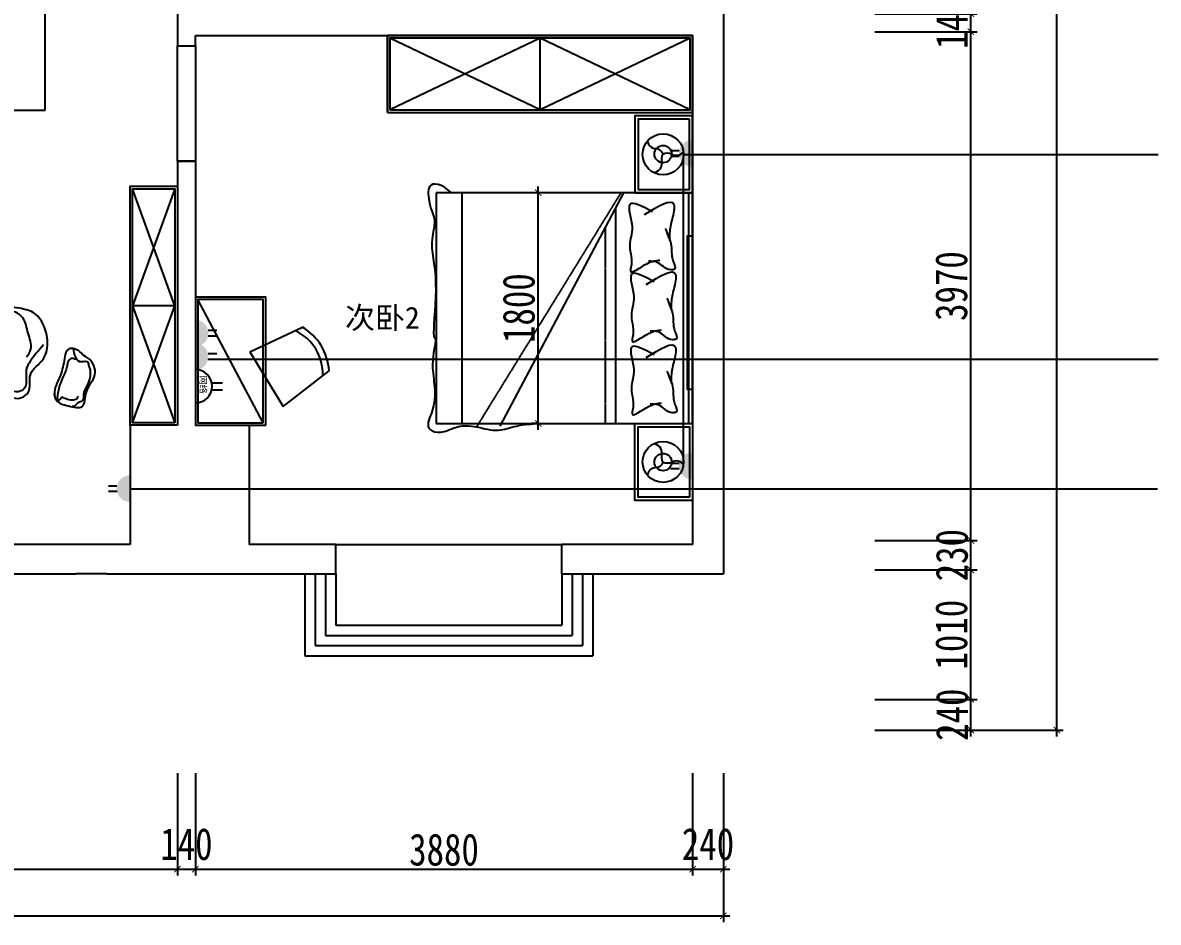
# Model space of a CAD drawing. Header units: millimetres. Extents: x 195858 to 476087, y -765534 to -702383.
# Drawn here: x 428716 to 437578, y -719472 to -712452 of the extents above; entities that cross this region are included whole.
import ezdxf

# ---------------------------------------------------------------- set-up
doc = ezdxf.new("R2010")
doc.units = ezdxf.units.MM
doc.header["$PDMODE"] = 3
doc.linetypes.add('DASHED2', pattern=[0.375, 0.25, -0.125])
for name, color, linetype in [('0-170活动家具', 8, 'Continuous'), ('250', 250, 'Continuous'), ('P-活动家具', 146, 'Continuous'), ('家具1', 2, 'Continuous'), ('家具2', 1, 'Continuous')]:
    doc.layers.add(name, color=color, linetype=linetype)
doc.styles.add('DIM', font='simhei.ttf', dxfattribs={"width": 0.8})
doc.styles.add('HT', font='simhei.ttf')
doc.styles.get("Standard").update_dxf_attribs({"font": 'simhei.ttf'})
doc.styles.add('宋', font='')
doc.styles.get('宋').set_extended_font_data('NSimSun')
doc.dimstyles.new('1-10', dxfattribs={"dimscale": 10, "dimtxt": 10, "dimasz": 1, "dimexe": 1, "dimexo": 3, "dimgap": 0.5, "dimtad": 1, "dimtoh": 1, "dimdec": 0, "dimzin": 0, "dimdsep": 46, "dimtxsty": 'Standard', "dimblk": 'ARCHTICK', "dimcen": 0.09, "dimdle": 1, "dimclrd": 3, "dimclre": 3, "dimclrt": 1, "dimadec": 0, "dimazin": 0, "dimtfac": 1, "dimtdec": 0, "dimtix": 1, "dimtmove": 2, "dimatfit": 0, "dimldrblk": 'ARCHTICK', "dimfxl": 5, "dimfxlon": 1, "dimtolj": 1, "dimtzin": 0, "dimarcsym": 1})
doc.dimstyles.new('1-50', dxfattribs={"dimscale": 50, "dimtxt": 5, "dimasz": 1, "dimexe": 1, "dimexo": 0.1, "dimgap": 0.5, "dimtad": 1, "dimdec": 0, "dimdsep": 46, "dimtxsty": 'DIM', "dimblk": 'ARCHTICK', "dimcen": 4, "dimdle": 1, "dimclrd": 3, "dimclre": 3, "dimclrt": 7, "dimadec": 0, "dimazin": 0, "dimtfac": 1, "dimtdec": 0, "dimtmove": 2, "dimatfit": 3, "dimldrblk": 'DOT', "dimfxl": 15, "dimfxlon": 1, "dimarcsym": 0})

# ---------------------------------------------------------------- blocks, each defined once
blk = doc.blocks.new('_ArchTick')
at = {"color": 0, "linetype": 'ByBlock', "const_width": 0.15}
blk.add_lwpolyline([(-0.5, -0.5), (0.5, 0.5)], dxfattribs=at)
blk = doc.blocks.new('*D432')
at = {"layer": '250', "color": 3, "lineweight": -2}
for p, q in [((435364.8, -717732.1), (436164.8, -717732.1)), ((436114.8, -718022.1), (436114.8, -717682.1)), ((435364.8, -717972.1), (436164.8, -717972.1))]:
    blk.add_line(p, q, dxfattribs=at)
at = {"layer": 'Defpoints', "color": 0}
for p in [(428866, -717732.1), (436114.8, -717732.1), (429106, -717972.1)]:
    blk.add_point(p, dxfattribs=at)
at = {"layer": '250', "color": 3, "lineweight": -2, "xscale": 50, "yscale": 50, "zscale": 50}
for p, rotation in [((436114.8, -717732.1), 90), ((436114.8, -717972.1), 270)]:
    blk.add_blockref('_ArchTick', p, dxfattribs=dict(at, rotation=rotation))
at = {"layer": '250', "color": 7, "insert": (435969.2, -717852.1), "char_height": 250, "attachment_point": 5, "rotation": 90, "style": 'DIM'}
blk.add_mtext('240', dxfattribs=at)
blk = doc.blocks.new('_Dot')
at = {"color": 0, "linetype": 'ByBlock', "lineweight": -2}
blk.add_line((-0.5, 0), (-1, 0), dxfattribs=at)
at = {"color": 0, "linetype": 'ByBlock', "const_width": 0.5}
blk.add_lwpolyline([(-0.25, 0, 1), (0.25, 0, 1)], format="xyb", close=True, dxfattribs=at)
blk = doc.blocks.new('*D433')
at = {"layer": '250', "color": 3, "lineweight": -2}
for p, q in [((436114.8, -717782.1), (436114.8, -716672.1)), ((435364.8, -716722.1), (436164.8, -716722.1)), ((435364.8, -717732.1), (436164.8, -717732.1))]:
    blk.add_line(p, q, dxfattribs=at)
at = {"layer": 'Defpoints', "color": 0}
for p in [(433916, -716722.1), (436114.8, -716722.1), (428866, -717732.1)]:
    blk.add_point(p, dxfattribs=at)
at = {"layer": '250', "color": 3, "lineweight": -2, "xscale": 50, "yscale": 50, "zscale": 50}
for p, rotation in [((436114.8, -716722.1), 90), ((436114.8, -717732.1), 270)]:
    blk.add_blockref('_ArchTick', p, dxfattribs=dict(at, rotation=rotation))
at = {"layer": '250', "color": 7, "insert": (435963.4, -717227.1), "char_height": 250, "attachment_point": 5, "rotation": 90, "style": 'DIM'}
blk.add_mtext('1010', dxfattribs=at)
blk = doc.blocks.new('*D434')
at = {"layer": '250', "color": 3, "lineweight": -2}
for p, q in [((435364.8, -716492.1), (436164.8, -716492.1)), ((436114.8, -716772.1), (436114.8, -716442.1)), ((435364.8, -716722.1), (436164.8, -716722.1))]:
    blk.add_line(p, q, dxfattribs=at)
at = {"layer": 'Defpoints', "color": 0}
for p in [(433676, -716492.1), (436114.8, -716492.1), (433916, -716722.1)]:
    blk.add_point(p, dxfattribs=at)
at = {"layer": '250', "color": 3, "lineweight": -2, "xscale": 50, "yscale": 50, "zscale": 50}
for p, rotation in [((436114.8, -716492.1), 90), ((436114.8, -716722.1), 270)]:
    blk.add_blockref('_ArchTick', p, dxfattribs=dict(at, rotation=rotation))
at = {"layer": '250', "color": 7, "insert": (435967.4, -716607.1), "char_height": 250, "attachment_point": 5, "rotation": 90, "style": 'DIM'}
blk.add_mtext('230', dxfattribs=at)
blk = doc.blocks.new('*D435')
at = {"layer": '250', "color": 3, "lineweight": -2}
for p, q in [((436114.8, -716542.1), (436114.8, -712472.1)), ((435364.8, -712522.1), (436164.8, -712522.1)), ((435364.8, -716492.1), (436164.8, -716492.1))]:
    blk.add_line(p, q, dxfattribs=at)
at = {"layer": 'Defpoints', "color": 0}
for p in [(433676, -712522.1), (436114.8, -712522.1), (433676, -716492.1)]:
    blk.add_point(p, dxfattribs=at)
at = {"layer": '250', "color": 3, "lineweight": -2, "xscale": 50, "yscale": 50, "zscale": 50}
for p, rotation in [((436114.8, -712522.1), 90), ((436114.8, -716492.1), 270)]:
    blk.add_blockref('_ArchTick', p, dxfattribs=dict(at, rotation=rotation))
at = {"layer": '250', "color": 7, "insert": (435963.4, -714507.1), "char_height": 250, "attachment_point": 5, "rotation": 90, "style": 'DIM'}
blk.add_mtext('3970', dxfattribs=at)
blk = doc.blocks.new('*D436')
at = {"layer": '250', "color": 3, "lineweight": -2}
for p, q in [((436114.8, -712572.1), (436114.8, -712332.1)), ((435364.8, -712382.1), (436164.8, -712382.1)), ((435364.8, -712522.1), (436164.8, -712522.1))]:
    blk.add_line(p, q, dxfattribs=at)
at = {"layer": 'Defpoints', "color": 0}
for p in [(433676, -712382.1), (436114.8, -712382.1), (433676, -712522.1)]:
    blk.add_point(p, dxfattribs=at)
at = {"layer": '250', "color": 3, "lineweight": -2, "xscale": 50, "yscale": 50, "zscale": 50}
for p, rotation in [((436114.8, -712382.1), 90), ((436114.8, -712522.1), 270)]:
    blk.add_blockref('_ArchTick', p, dxfattribs=dict(at, rotation=rotation))
at = {"layer": '250', "color": 7, "insert": (435967.4, -712452.1), "char_height": 250, "attachment_point": 5, "rotation": 90, "style": 'DIM'}
blk.add_mtext('140', dxfattribs=at)
blk = doc.blocks.new('*D441')
at = {"layer": '250', "color": 3, "lineweight": -2}
for p, q in [((436786.1, -718022.1), (436786.1, -705647.1)), ((436036.1, -705697.1), (436836.1, -705697.1)), ((436036.1, -717972.1), (436836.1, -717972.1))]:
    blk.add_line(p, q, dxfattribs=at)
at = {"layer": 'Defpoints', "color": 0}
for p in [(435271.5, -705697.1), (436786.1, -705697.1), (435271.5, -717972.1)]:
    blk.add_point(p, dxfattribs=at)
at = {"layer": '250', "color": 3, "lineweight": -2, "xscale": 50, "yscale": 50, "zscale": 50}
for p, rotation in [((436786.1, -705697.1), 90), ((436786.1, -717972.1), 270)]:
    blk.add_blockref('_ArchTick', p, dxfattribs=dict(at, rotation=rotation))
at = {"layer": '250', "color": 7, "insert": (436636.1, -711834.6), "char_height": 250, "attachment_point": 5, "rotation": 90, "style": 'DIM'}
blk.add_mtext('12275', dxfattribs=at)
blk = doc.blocks.new('*D447')
at = {"layer": '250', "color": 3, "lineweight": -2}
for p, q in [((424263.9, -718307.2), (424263.9, -719107.2)), ((429923.9, -718307.2), (429923.9, -719107.2)), ((424213.9, -719057.2), (429973.9, -719057.2))]:
    blk.add_line(p, q, dxfattribs=at)
at = {"layer": 'Defpoints', "color": 0}
for p in [(429923.9, -714875.5), (424263.9, -715805.5), (429923.9, -719057.2)]:
    blk.add_point(p, dxfattribs=at)
at = {"layer": '250', "color": 3, "lineweight": -2, "xscale": 50, "yscale": 50, "zscale": 50, "rotation": 180}
blk.add_blockref('_ArchTick', (424263.9, -719057.2), dxfattribs=at)
at = {"layer": '250', "color": 3, "lineweight": -2, "xscale": 50, "yscale": 50, "zscale": 50}
blk.add_blockref('_ArchTick', (429923.9, -719057.2), dxfattribs=at)
at = {"layer": '250', "color": 7, "insert": (427093.9, -718905.8), "char_height": 250, "attachment_point": 5, "style": 'DIM'}
blk.add_mtext('5660', dxfattribs=at)
blk = doc.blocks.new('*D448')
at = {"layer": '250', "color": 3, "lineweight": -2}
for p, q in [((429923.9, -718307.2), (429923.9, -719107.2)), ((430063.9, -718307.2), (430063.9, -719107.2)), ((429873.9, -719057.2), (430113.9, -719057.2))]:
    blk.add_line(p, q, dxfattribs=at)
at = {"layer": 'Defpoints', "color": 0}
for p in [(429923.9, -714875.5), (430063.9, -714875.5), (430063.9, -719057.2)]:
    blk.add_point(p, dxfattribs=at)
at = {"layer": '250', "color": 3, "lineweight": -2, "xscale": 50, "yscale": 50, "zscale": 50, "rotation": 180}
blk.add_blockref('_ArchTick', (429923.9, -719057.2), dxfattribs=at)
at = {"layer": '250', "color": 3, "lineweight": -2, "xscale": 50, "yscale": 50, "zscale": 50}
blk.add_blockref('_ArchTick', (430063.9, -719057.2), dxfattribs=at)
at = {"layer": '250', "color": 7, "insert": (429993.9, -718862.7), "char_height": 250, "attachment_point": 5, "style": 'DIM'}
blk.add_mtext('140', dxfattribs=at)
blk = doc.blocks.new('*D449')
at = {"layer": '250', "color": 3, "lineweight": -2}
for p, q in [((430063.9, -718307.2), (430063.9, -719107.2)), ((433943.9, -718307.2), (433943.9, -719107.2)), ((430013.9, -719057.2), (433993.9, -719057.2))]:
    blk.add_line(p, q, dxfattribs=at)
at = {"layer": 'Defpoints', "color": 0}
for p in [(430063.9, -714875.5), (433943.9, -715805.5), (433943.9, -719057.2)]:
    blk.add_point(p, dxfattribs=at)
at = {"layer": '250', "color": 3, "lineweight": -2, "xscale": 50, "yscale": 50, "zscale": 50, "rotation": 180}
blk.add_blockref('_ArchTick', (430063.9, -719057.2), dxfattribs=at)
at = {"layer": '250', "color": 3, "lineweight": -2, "xscale": 50, "yscale": 50, "zscale": 50}
blk.add_blockref('_ArchTick', (433943.9, -719057.2), dxfattribs=at)
at = {"layer": '250', "color": 7, "insert": (432003.9, -718905.8), "char_height": 250, "attachment_point": 5, "style": 'DIM'}
blk.add_mtext('3880', dxfattribs=at)
blk = doc.blocks.new('*D450')
at = {"layer": '250', "color": 3, "lineweight": -2}
for p, q in [((433943.9, -718307.2), (433943.9, -719107.2)), ((434183.9, -718307.2), (434183.9, -719107.2)), ((433893.9, -719057.2), (434233.9, -719057.2))]:
    blk.add_line(p, q, dxfattribs=at)
at = {"layer": 'Defpoints', "color": 0}
for p in [(433943.9, -715805.5), (434183.9, -716035.5), (434183.9, -719057.2)]:
    blk.add_point(p, dxfattribs=at)
at = {"layer": '250', "color": 3, "lineweight": -2, "xscale": 50, "yscale": 50, "zscale": 50, "rotation": 180}
blk.add_blockref('_ArchTick', (433943.9, -719057.2), dxfattribs=at)
at = {"layer": '250', "color": 3, "lineweight": -2, "xscale": 50, "yscale": 50, "zscale": 50}
blk.add_blockref('_ArchTick', (434183.9, -719057.2), dxfattribs=at)
at = {"layer": '250', "color": 7, "insert": (434063.9, -718862.7), "char_height": 250, "attachment_point": 5, "style": 'DIM'}
blk.add_mtext('240', dxfattribs=at)
blk = doc.blocks.new('*D451')
at = {"layer": '250', "color": 3, "lineweight": -2}
for p, q in [((420173.9, -718671.6), (420173.9, -719471.6)), ((434183.9, -718671.6), (434183.9, -719471.6)), ((420123.9, -719421.6), (434233.9, -719421.6))]:
    blk.add_line(p, q, dxfattribs=at)
at = {"layer": 'Defpoints', "color": 0}
for p in [(420173.9, -718307.2), (434183.9, -718307.2), (434183.9, -719421.6)]:
    blk.add_point(p, dxfattribs=at)
at = {"layer": '250', "color": 3, "lineweight": -2, "xscale": 50, "yscale": 50, "zscale": 50, "rotation": 180}
blk.add_blockref('_ArchTick', (420173.9, -719421.6), dxfattribs=at)
at = {"layer": '250', "color": 3, "lineweight": -2, "xscale": 50, "yscale": 50, "zscale": 50}
blk.add_blockref('_ArchTick', (434183.9, -719421.6), dxfattribs=at)
at = {"layer": '250', "color": 7, "insert": (427178.9, -719270.2), "char_height": 250, "attachment_point": 5, "style": 'DIM'}
blk.add_mtext('14010', dxfattribs=at)
blk = doc.blocks.new('休闲椅子')
at = {"layer": '家具1'}
for p, q in [((-340.4, 0), (-360.4, -720.9)), ((-340.4, 0), (-360.4, -720.9)), ((340.4, 0), (-340.4, 0)), ((340.4, 0), (-340.4, 0)), ((360.5, -720.9), (340.4, 0)), ((360.5, -720.9), (340.4, 0)), ((340.4, -24), (-340.4, -24)), ((340.4, -24), (-340.4, -24)), ((-301, -24), (-320.4, -720.9)), ((-301, -24), (-320.4, -720.9)), ((320.4, -720.9), (301, -24)), ((320.4, -720.9), (301, -24)), ((-360.4, -720.9), (-320.4, -720.9)), ((-360.4, -720.9), (-320.4, -720.9)), ((320.4, -720.9), (-320.4, -720.9)), ((320.4, -720.9), (-320.4, -720.9)), ((320.4, -720.9), (360.5, -720.9)), ((320.4, -720.9), (360.5, -720.9))]:
    blk.add_line(p, q, dxfattribs=at)
at = {"layer": '家具2'}
blk.add_lwpolyline([(260.3, -100.1), (-260.3, -100.1, 0.414214), (-280.4, -120.1), (-280.4, -600.7, 0.414214), (-260.3, -620.8), (260.3, -620.8, 0.414214), (280.3, -600.7), (280.3, -120.1, 0.414214)], format="xyb", close=True, dxfattribs=at)
blk = doc.blocks.new('A$C287A39A7')
at = {"layer": '家具1'}
for p, q in [((847.3, 2664), (10, 2664)), ((0, 2654), (0, 2542.2)), ((0, 2525.3), (0, 138.7)), ((854, 2532.2), (10, 2532.2)), ((140, 131.8), (140, 2526.6)), ((864, 141.8), (864, 2522.2)), ((140, 1732), (864, 1732)), ((140, 932), (864, 932)), ((0, 10), (0, 121.8)), ((854, 131.8), (10, 131.8)), ((847.3, 0), (10, 0))]:
    blk.add_line(p, q, dxfattribs=at)
for centre, radius, start, end in [((10, 2654), 10, 90, 180), ((847.3, 2654), 10, 21.25656, 90), ((703.6, 2598.1), 164.2, 336.3368, 21.25656), ((10, 2542.2), 10, 180, 270), ((73.6, 2129.6), 402.5, 80.49972, 100.53059), ((854, 2522.2), 10, 0, 90), ((73.6, 534.4), 402.5, 259.46941, 279.50028), ((10, 121.8), 10, 90, 180), ((854, 141.8), 10, 270, 0), ((703.6, 65.9), 164.2, 338.74344, 23.6632), ((10, 10), 10, 180, 270), ((847.3, 10), 10, 270, 338.74344)]:
    blk.add_arc(centre, radius, start, end, dxfattribs=at)
at = {"layer": '家具2'}
blk.add_line((190, 131.8), (190, 2532.2), dxfattribs=at)
blk = doc.blocks.new('沙发边柜')
at = {"layer": '家具1'}
blk.add_lwpolyline([(-253.2, -242.4), (-253.2, 257.6), (246.8, 257.6), (246.8, -242.4)], close=True, dxfattribs=at)
blk.add_circle((0, 0), 112.5, dxfattribs=at)
at = {"layer": '家具2'}
for p, q in [((0, 150), (0, -150)), ((150, 0), (-150, 0))]:
    blk.add_line(p, q, dxfattribs=at)
blk.add_circle((0, 0), 56.2, dxfattribs=at)
blk = doc.blocks.new('A$C3EA476F0')
at = {"layer": '家具1'}
for points in [[(1147.7, 3959.3), (1147.7, 3359.3), (2347.7, 3359.3), (2347.7, 3959.3)], [(1264, 1652), (1264, 2552), (2164, 2552), (2164, 1652)]]:
    blk.add_lwpolyline(points, close=True, dxfattribs=at)
at = {"layer": '家具2'}
for p, q in [((678.7, 3741.5), (1147.7, 3741.5)), ((2347.7, 3741.5), (2840.9, 3741.5)), ((2840.9, 461.5), (2840.9, 3741.5)), ((428.7, 3491.5), (428.7, 3434)), ((428.7, 711.5), (428.7, 770)), ((678.7, 461.5), (1350.8, 461.5)), ((2057.3, 461.5), (2840.9, 461.5))]:
    blk.add_line(p, q, dxfattribs=at)
blk.add_blockref('A$C287A39A7', (0, 770))
at = {"xscale": -1, "rotation": 180}
blk.add_blockref('休闲椅子', (1704, 0), dxfattribs=at)
at = {"layer": '家具1'}
blk.add_blockref('沙发边柜', (431.8, 3733.9), dxfattribs=at)
at = {"layer": '家具1', "xscale": -1, "rotation": 180}
blk.add_blockref('沙发边柜', (431.8, 469.2), dxfattribs=at)
blk = doc.blocks.new('A$C7E87390C')
at = {"color": 3}
for points, z in [([(906.9, 1345), (923.5, 1336.2), (935, 1328.3), (949.8, 1315.4), (963.1, 1300), (971.5, 1287.1), (971.5, 1287.1), (977.5, 1274.4), (977.5, 1274.4), (986.4, 1260.8), (998.9, 1246.4), (1012.2, 1228.5), (1012.2, 1228.5), (1020.7, 1210.6), (1024.8, 1197.1), (1026.7, 1185.1), (1026, 1167.5), (1026, 1167.5), (1019.5, 1152.6), (1005.1, 1141.1), (964, 1130.3), (964, 1130.3), (941.8, 1128), (914.1, 1125.4), (889.5, 1121.9), (861.4, 1116.3), (843.8, 1111.8), (815, 1102.8), (780.3, 1090.3), (780.3, 1090.3), (732, 1076.2), (732, 1076.2), (710.2, 1073.9), (687.4, 1076), (663.4, 1085.4), (650.7, 1094.9), (650.7, 1094.9), (640, 1108.3), (632.7, 1122.9), (627.2, 1139.9), (623.4, 1156.6), (619.7, 1176.9), (616.6, 1194.5), (615.5, 1206.8), (615.5, 1206.8), (612.3, 1224.6), (611.4, 1246.5), (611.4, 1246.5), (614, 1263.9), (621, 1277.6), (629.7, 1284.6), (633.2, 1286.3), (652, 1291.8), (652, 1291.8), (674, 1294.5), (687.8, 1295.7), (712.1, 1298.3), (739.7, 1304.7), (739.7, 1304.7), (752.9, 1309.5), (770.9, 1317.7), (802.3, 1334.2), (818.5, 1342.2), (834.5, 1348.8), (856.6, 1354), (880.6, 1353.3), (898.6, 1348.4), (911.5, 1342.9)], -393.8), ([(479.7, 419.7), (491.3, 409.2), (501.9, 402.5), (511.2, 397.4), (520.1, 393.1), (532.1, 388), (538.8, 385.6), (551.5, 381.5), (565.4, 377.9), (582.8, 374.4), (604.6, 371.4), (632.2, 369.4), (651.4, 368.9), (661.8, 369), (677.4, 369.3), (688.9, 369.8), (709.8, 371.1), (735.9, 373.2), (752.8, 374.9), (760.4, 375.7), (783.5, 378.2), (810, 379.4), (819.7, 382.3), (810, 379.4), (816.5, 380.1), (827.6, 381.3), (836.6, 384.1), (848, 385.3), (863.3, 386.9), (868.9, 387.4), (872.9, 387.7), (901.7, 390.1), (942.1, 392), (963.7, 392.2), (983.1, 391.7), (994.1, 391.2), (1015.4, 389.5), (1033, 387.3), (1041.3, 386.1), (1056.6, 383.2), (1094.6, 373.3), (1106.6, 369.2), (1124.8, 361.9), (1138.4, 357.9), (1149.7, 356.9), (1157.9, 357.3), (1170.9, 359.4), (1182.7, 362.9), (1194.3, 368), (1212.4, 379.6), (1217.1, 383.8), (1226.4, 394.1), (1229.5, 398.6), (1229.5, 398.6), (1229.5, 398.6), (1240.9, 436.1), (1241.3, 489.1), (1242.2, 506.9), (1242.2, 506.9), (1255.3, 546.4), (1270, 566), (1279, 575.7), (1279, 575.7), (1279, 575.7), (1306.1, 602.2), (1345.2, 650.9), (1345.2, 650.9), (1360.7, 691.6), (1360.7, 691.6), (1366.5, 725), (1367.7, 745.7), (1364, 794), (1359.5, 817), (1351.4, 845.8), (1351.4, 845.8), (1332.9, 889.9), (1320.5, 911), (1283.7, 952.8), (1271.4, 961.9), (1261.4, 968), (1261.4, 968), (1221.9, 984.2), (1196.4, 991.3), (1168.9, 997.1), (1151.2, 999.9), (1114.8, 1003.7), (1084.7, 1004.7), (1057.3, 1004.1), (1002.8, 998.8), (980.4, 995), (922.3, 980.7), (885.7, 969), (858.7, 959.9), (838.1, 952.9), (826.5, 949.2), (807.9, 943.4), (783.8, 936.9), (748.3, 929.4), (748.3, 929.4), (709.5, 925.4), (682, 925.5), (657.9, 927.4), (657.9, 927.4), (628.9, 931.2), (628.9, 931.2), (571.4, 940.1), (544.5, 943.3), (544.5, 943.3), (492.4, 943.2), (492.4, 943.2), (436.3, 919.5), (414.7, 896.3), (399.6, 872.2), (389, 849.5), (379.1, 821.3), (369.6, 782.3), (369.6, 782.3), (363.3, 734.2), (362.2, 713.6), (362.1, 693.7), (363.2, 668.4), (372.5, 603.5), (376.8, 586), (387.7, 551.3), (395.8, 531), (401.7, 517.8), (413.4, 495.7), (443, 453), (443, 453), (462.7, 432.2)], -334.7), ([(1509.3, 305.6), (1541.6, 298.7), (1541.4, 297.8), (1572.7, 292.5), (1600.1, 293.7), (1600.1, 293.7), (1625.1, 317.4), (1630.3, 335.5), (1633.3, 352.7), (1635, 364), (1637.1, 376.9), (1642, 399.6), (1642, 399.6), (1653.5, 429.1), (1660.6, 442.6), (1660.6, 442.6), (1670.9, 459.8), (1670.9, 459.8), (1677.4, 470.2), (1687.1, 486), (1692.4, 495.8), (1692.4, 495.8), (1701.5, 516.6), (1705.1, 531.2), (1705.9, 550.7), (1704.1, 563.2), (1704.1, 563.2), (1694.3, 591.8), (1694.3, 591.8), (1680, 615.6), (1667.2, 630.8), (1657.7, 639.6), (1657.7, 639.6), (1635.9, 654.1), (1635.9, 654.1), (1618.2, 667.3), (1608.3, 677.4), (1598.4, 686.8), (1598.4, 686.8), (1578.6, 700), (1559.8, 707.7), (1547.9, 710.5), (1546.7, 716.7), (1523.4, 709.5), (1510.3, 701.9), (1500.3, 688.2), (1492.2, 665.9), (1488.4, 649.3), (1485.8, 634), (1483.6, 619.9), (1478, 589), (1468.9, 553.1), (1468.9, 553.1), (1462.9, 534.8), (1457.4, 519.8), (1447.6, 495.8), (1438.5, 475.5), (1438.5, 475.5), (1428.1, 450.8), (1423, 436.6), (1416, 407.5), (1416, 407.5), (1415.4, 384.6), (1418.2, 369), (1425.2, 351.8), (1429.6, 345), (1438.1, 335.4), (1447.1, 328.4), (1452.3, 325.1), (1459, 321.6), (1487.5, 311.3), (1509, 305.7)], -393.8), ([(60.9, 354.5), (72.5, 335.6), (81.2, 316.3), (87.6, 296.7), (91.1, 283.6), (92, 280.2), (100.4, 251.8), (100.4, 251.8), (108.5, 234.9), (125, 221), (142.3, 218.5), (165.9, 221.9), (190.7, 230.3), (194.2, 230.5), (197.5, 231.7), (212.1, 237), (216.2, 238.5), (225, 241.7), (225, 241.7), (237.3, 246.3), (243.2, 248.7), (255.3, 253.9), (266.2, 259.5), (278.3, 267.5), (285.2, 273.3), (285.2, 273.3), (296.4, 287.3), (299.4, 292.8), (301.8, 298.6), (303.4, 303.4), (304.5, 307.3), (306.5, 318.8), (306.9, 328.2), (306.7, 334), (306.7, 334), (303.7, 352.4), (302, 358.4), (299.6, 365.7), (297.2, 372.1), (293.5, 380.7), (289.5, 389), (289.5, 389), (283.9, 399.8), (280.8, 405.3), (276.3, 413.3), (271.4, 421.7), (269.7, 424.7), (262.5, 437), (257.8, 445.4), (252.6, 455), (249.6, 460.9), (246.3, 467.4), (243.2, 473.7), (235.7, 490.5), (233.3, 496.2), (231.2, 501.5), (226.1, 515.1), (222, 527.3), (217.7, 541.4), (215.1, 550.3), (212.6, 559.7), (210, 569.1), (204.3, 588.6), (201.1, 598.1), (195.6, 611.1), (187.4, 624.9), (187.4, 624.9), (178.4, 634.3), (170.8, 638.7), (163.3, 640.8), (153.6, 641.3), (139.9, 638.9), (139.9, 638.9), (127.5, 634.5), (120.5, 631.2), (111.4, 625.8), (104.4, 620.8), (97.2, 614.8), (90.7, 608.2), (85.7, 602.5), (82.6, 598.6), (75.9, 590), (71.4, 584.7), (65.2, 578.5), (65.2, 578.5), (58.4, 573.3), (51.4, 568.4), (45.1, 563.2), (38.2, 556.4), (28.4, 544.8), (20.3, 532.8), (13.8, 521), (10.8, 514.4), (5.4, 499.7), (1.7, 484.7), (0, 463.9), (0.7, 454.8), (3.4, 442.2), (7.3, 431.6), (10.9, 424), (14.1, 418.2), (17.6, 412.6), (26.2, 400.2), (30.9, 394), (38.8, 383.9), (48.2, 372), (59.9, 356.1)], -393.8), ([(736.5, 17.9), (746.1, 14.2), (754.8, 12.9), (767.2, 12.9), (779.2, 14), (806.2, 18), (806.2, 18), (815.5, 19.3), (836.9, 21.4), (852.6, 21.3), (868.5, 19.7), (880.5, 17.6), (894.6, 14.6), (903.6, 12.3), (917, 8.9), (930.7, 5.5), (930.7, 5.5), (941.8, 3), (960.3, 0.4), (960.3, 0.4), (972, 0), (992.2, 2.8), (1004.3, 7), (1010.9, 10.2), (1010.9, 10.2), (1017.7, 14.1), (1017.7, 14.1), (1017.7, 14.1), (1035.3, 27.3), (1042.6, 34.3), (1042.6, 34.3), (1053.5, 46.9), (1061.8, 58.7), (1068.4, 70.5), (1074.4, 84.4), (1079.4, 103.9), (1081.7, 113), (1085, 121.2), (1090.1, 131.1), (1091.6, 134), (1099, 148.6), (1103.3, 160.7), (1106.3, 174.5), (1107.5, 197.3), (1106.7, 204.8), (1106.7, 204.8), (1103, 219.3), (1103, 219.3), (1097.9, 228.7), (1093, 234), (1093, 234), (1077, 242.2), (1064.4, 244.3), (1041.7, 244.2), (1030.6, 243.1), (1016.5, 241.2), (1016.5, 241.2), (993.5, 237.8), (993.5, 237.8), (966.6, 234.6), (950.5, 233.4), (930, 232.8), (917.4, 232.9), (917.4, 232.9), (917.4, 232.9), (903.1, 233.4), (891.1, 234.1), (880.6, 235), (868.5, 236.3), (851.5, 238.2), (851.5, 238.2), (832.5, 240.2), (812.4, 241.4), (805.1, 241.5), (787.4, 240.7), (771.9, 238.1), (756.6, 233.3), (745.5, 227.9), (732.9, 218.8), (725.9, 211.7), (719.2, 202.6), (713.4, 190.3), (710.4, 179.7), (709.1, 172.5), (707.9, 158.8), (707.8, 148.8), (708, 137.5), (709.2, 117.4), (709.6, 109.7), (710.4, 98.5), (712.2, 86.9), (713.4, 68.1), (717.9, 46.2), (720, 39.9), (722.5, 34.1), (724.3, 30.7), (728.1, 25.3), (728.1, 25.3), (734.4, 19.3), (740.9, 15.8), (748.2, 13.8)], -393.8)]:
    blk.add_wipeout(points, dxfattribs=at).translate(0, 0, z).dxf.layer = 'P-活动家具'
at = {"layer": 'P-活动家具', "color": 3}
for points, knots in [([(976.4, 1276.8), (959.6, 1317.6), (854.5, 1393.8), (754.1, 1283), (596.1, 1303.9), (620.3, 1176.5), (632.4, 1100.9), (710.2, 1060.6), (806.5, 1103.6), (907.1, 1129.4), (1044.7, 1131.1), (1018.3, 1235), (983, 1260.9), (976.4, 1276.8)], [0, 0, 0, 0, 148.053969, 320.998397, 439.806312, 549.067299, 658.111223, 686.026064, 830.445357, 964.007463, 1082.404663, 1171.80247, 1229.575238, 1229.575238, 1229.575238, 1229.575238]), ([(1032.9, 1183.6), (984.1, 1195.9), (916.1, 1213), (951.7, 1297.7), (917.3, 1301.6), (897.8, 1313), (864.8, 1320.4), (821.3, 1320), (767.2, 1301), (718.3, 1275.3), (656.9, 1288.1), (648.3, 1241), (619.3, 1227.8), (616.5, 1212.3), (615.5, 1206.8)], [0, 0, 0, 0, 130.290541, 181.823643, 199.613805, 231.209239, 259.979265, 311.486081, 375.61789, 449.615952, 499.926395, 545.420029, 578.517044, 596.311497, 596.311497, 596.311497, 596.311497]), ([(1124.8, 361.9), (1028.8, 403.7), (819.5, 384.3), (443, 335.3), (318.4, 693.1), (441.7, 993.3), (710.3, 886.1), (939.9, 1007.2), (1145.2, 1012.5), (1303.2, 955.9), (1368.4, 834), (1372.4, 709.6), (1326.2, 606.1), (1213.5, 544.8), (1267.8, 389.5), (1158.5, 347.2), (1124.8, 361.9)], [0, 0, 0, 0, 414.161297, 817.129267, 1333.387021, 1579.004798, 1892.624371, 2232.52867, 2591.42226, 2662.220798, 2886.179034, 3076.913838, 3137.224426, 3329.883248, 3498.261063, 3643.790427, 3643.790427, 3643.790427, 3643.790427]), ([(1219.3, 650), (1231.6, 669), (1265.5, 721.1), (1224.7, 820.8), (1210, 918.8), (1140.5, 977.4), (1069.1, 973.4), (993.7, 924.3), (895.4, 935.2), (807.9, 941.3), (742.8, 895.8), (673.7, 921.8), (594.8, 880.1), (540.5, 905.2), (474.8, 897.6), (465.6, 782.9), (388.2, 718.1), (380.7, 615.1), (423.5, 566.1), (425.8, 510.6), (448.3, 468.9), (472.9, 458.1), (478.6, 436.2), (479.3, 425.4), (479.7, 419.7)], [0, 0, 0, 0, 85.532018, 235.380828, 386.291461, 472.448996, 566.291119, 646.639731, 819.773728, 940.963259, 976.268626, 1123.391518, 1187.334798, 1310.868233, 1341.724388, 1429.362891, 1674.76702, 1738.524864, 1809.154266, 1916.944849, 1949.145386, 1991.817084, 2011.977471, 2034.751075, 2034.751075, 2034.751075, 2034.751075]), ([(58.4, 573.3), (21.3, 549.6), (-35.4, 432.8), (91.3, 353.4), (98.5, 194.2), (219.7, 240.3), (292, 265.5), (318, 349.1), (258.8, 436.5), (215.7, 531), (189.9, 666.2), (92.2, 621.9), (72.9, 582.6), (58.4, 573.3)], [0, 0, 0, 0, 148.053969, 320.998397, 439.806312, 549.067299, 658.111223, 686.026064, 830.445357, 964.007463, 1082.404663, 1171.80247, 1229.575238, 1229.575238, 1229.575238, 1229.575238]), ([(140.3, 645.3), (136.8, 595.1), (131.9, 525.2), (42.3, 545.4), (44.4, 510.8), (36.6, 489.7), (35.1, 455.8), (43.1, 413.1), (71.3, 363.1), (105.2, 319.5), (103.3, 256.8), (151.2, 256.6), (169.4, 230.4), (185.1, 230.3), (190.7, 230.3)], [0, 0, 0, 0, 130.290541, 181.823643, 199.613805, 231.209239, 259.979265, 311.486081, 375.61789, 449.615952, 499.926395, 545.420029, 578.517044, 596.311497, 596.311497, 596.311497, 596.311497]), ([(1635.9, 654.1), (1675.4, 634.5), (1744.4, 524.6), (1627.1, 431.9), (1637.2, 272.9), (1511.6, 305.6), (1437.1, 322.8), (1402.2, 403.1), (1451.6, 496.3), (1484.2, 595), (1495.2, 732.1), (1597.1, 698.7), (1620.5, 661.7), (1635.9, 654.1)], [0, 0, 0, 0, 148.053969, 320.998397, 439.806312, 549.067299, 658.111223, 686.026064, 830.445357, 964.007463, 1082.404663, 1171.80247, 1229.575238, 1229.575238, 1229.575238, 1229.575238]), ([(1546.7, 716.7), (1555.7, 667.3), (1568.1, 598.3), (1655, 628), (1656.6, 593.5), (1666.7, 573.3), (1671.9, 539.7), (1668.5, 496.4), (1645.9, 443.7), (1616.9, 396.6), (1625.6, 334.6), (1578, 329.2), (1562.8, 301.1), (1547.1, 299.3), (1541.6, 298.7)], [0, 0, 0, 0, 130.290541, 181.823643, 199.613805, 231.209239, 259.979265, 311.486081, 375.61789, 449.615952, 499.926395, 545.420029, 578.517044, 596.311497, 596.311497, 596.311497, 596.311497]), ([(1079.4, 103.9), (1072.7, 60.3), (988.6, -38.5), (864.9, 45.5), (716.3, -12), (709.7, 117.5), (703.7, 193.8), (769.8, 251.2), (873.5, 232.2), (977.4, 230.8), (1111.5, 261.6), (1110.4, 154.4), (1082.1, 120.9), (1079.4, 103.9)], [0, 0, 0, 0, 148.053969, 320.998397, 439.806312, 549.067299, 658.111223, 686.026064, 830.445357, 964.007463, 1082.404663, 1171.80247, 1229.575238, 1229.575238, 1229.575238, 1229.575238]), ([(1112.3, 207.8), (1067.9, 184.4), (1005.8, 151.7), (1060.3, 77.8), (1027.9, 65.9), (1011.6, 50.3), (981.2, 35.2), (938.9, 25.3), (881.8, 31.1), (828.2, 44.5), (771.6, 17.6), (752.1, 61.4), (720.8, 67.4), (714.4, 81.8), (712.2, 86.9)], [0, 0, 0, 0, 130.290541, 181.823643, 199.613805, 231.209239, 259.979265, 311.486081, 375.61789, 449.615952, 499.926395, 545.420029, 578.517044, 596.311497, 596.311497, 596.311497, 596.311497])]:
    blk.add_open_spline(points, degree=3, knots=knots, dxfattribs=at)
at = {"layer": 'P-活动家具', "color": 8}
for points, knots in [([(949.9, 1213.3), (954.8, 1200.9), (965.3, 1173.9), (926.5, 1152), (878.8, 1151), (823.8, 1127.9), (758.5, 1104.8), (614.4, 1086.5), (667.5, 1121.5), (680.6, 1130.1)], [0, 0, 0, 0, 39.796875, 86.600265, 116.608275, 205.406049, 269.537859, 397.617216, 439.769748, 439.769748, 439.769748, 439.769748]), ([(680.6, 1130.1), (670, 1156.5), (655.3, 1192.6), (672, 1240.2), (687, 1243.3), (691.5, 1244.2)], [0, 0, 0, 0, 94.30553, 129.199229, 143.998942, 143.998942, 143.998942, 143.998942]), ([(721.8, 470.2), (697.7, 469.7), (651.5, 468.9), (627, 537.2), (559, 529.2), (426.8, 580.2), (448.4, 718.5), (465, 824.8)], [0, 0, 0, 0, 86.789521, 166.187448, 226.17182, 331.544794, 681.816218, 681.816218, 681.816218, 681.816218]), ([(1338.5, 736.6), (1306.1, 700.3), (1258.3, 646.6), (1199, 545), (1231.6, 458.2), (1179.9, 404), (1132.4, 402.5), (1093.7, 411.9), (1062.5, 409.8), (1018.9, 393.4), (966.7, 404.9), (915.9, 400.2), (871.2, 385.9), (836.1, 382.2), (810, 379.4)], [0, 0, 0, 0, 193.202514, 285.664792, 450.443137, 490.231852, 562.884756, 622.869113, 649.32742, 684.826643, 804.795539, 850.316241, 885.815464, 989.309128, 989.309128, 989.309128, 989.309128]), ([(125.6, 558.4), (137, 565.3), (161.7, 580.4), (190.1, 546.1), (199.4, 499.2), (232.5, 450.2), (264, 385.2), (318.6, 276.5), (264.3, 281.1), (253.2, 282)], [0, 0, 0, 0, 39.796875, 86.600265, 116.608275, 205.406049, 269.537859, 397.617216, 430.587385, 430.587385, 430.587385, 430.587385]), ([(1570.8, 632), (1558.7, 637.6), (1532.5, 650), (1508, 612.7), (1503.8, 565.2), (1477, 511.9), (1449.5, 448.4), (1421.5, 305.8), (1460, 356.4), (1469.5, 368.9)], [0, 0, 0, 0, 39.796875, 86.600265, 116.608275, 205.406049, 269.537859, 397.617216, 439.769748, 439.769748, 439.769748, 439.769748]), ([(262.4, 302.3), (237.8, 277.8), (199, 239.2), (129, 297), (116.8, 344.5), (108.8, 375.8)], [0, 0, 0, 0, 97.172659, 153.457605, 261.711883, 261.711883, 261.711883, 261.711883]), ([(1469.5, 368.9), (1495.1, 356.5), (1530.1, 339.4), (1578.8, 352.8), (1582.8, 367.6), (1584, 372)], [0, 0, 0, 0, 94.30553, 129.199229, 143.998942, 143.998942, 143.998942, 143.998942]), ([(1038.8, 159.4), (1040.5, 172.6), (1044.4, 201.3), (1001.5, 213.4), (954.9, 203.2), (896, 212.7), (827.2, 219.7), (682.8, 203.6), (742.6, 182.1), (757.4, 176.8)], [0, 0, 0, 0, 39.796875, 86.600265, 116.608275, 205.406049, 269.537859, 397.617216, 439.769748, 439.769748, 439.769748, 439.769748]), ([(757.4, 176.8), (753.3, 148.7), (747.5, 110.1), (775, 67.7), (790.3, 68.3), (794.9, 68.5)], [0, 0, 0, 0, 94.30553, 129.199229, 143.998942, 143.998942, 143.998942, 143.998942])]:
    blk.add_open_spline(points, degree=3, knots=knots, dxfattribs=at)
blk = doc.blocks.new('GFV85')
at = {"color": 2, "ltscale": 1000}
for p, q in [((56979.5, 6592.5), (54979.5, 6592.5)), ((54979.5, 6592.5), (54979.5, 4792.5)), ((56979.5, 4792.5), (56979.5, 6592.5)), ((56379.5, 4792.5), (56379.5, 6474.6)), ((54979.5, 4792.5), (56979.5, 4792.5))]:
    blk.add_line(p, q, dxfattribs=at)
at = {"color": 8, "ltscale": 1000}
blk.add_line((55179.5, 6592.5), (55179.5, 4792.5), dxfattribs=at)
at = {"color": 8, "linetype": 'DASHED2', "ltscale": 0.5}
for p, q in [((56419.5, 6592.5), (55290.3, 4761.7)), ((56299.5, 4792.5), (56299.5, 6317.4))]:
    blk.add_line(p, q, dxfattribs=at)
at = {"color": 1, "ltscale": 1000}
for p, q in [((56439.5, 6592.5), (55475.8, 4771.3)), ((56949.5, 4792.5), (56949.5, 6592.5))]:
    blk.add_line(p, q, dxfattribs=at)
at = {"color": 2}
for points in [[(56979.5, 7192.5), (56529.5, 7192.5), (56529.5, 6592.5), (56979.5, 6592.5)], [(56979.5, 4192.5), (56529.5, 4192.5), (56529.5, 4792.5), (56979.5, 4792.5)]]:
    blk.add_lwpolyline(points, close=True, dxfattribs=at)
at = {"color": 1}
for points in [[(56954.5, 7167.5), (56554.5, 7167.5), (56554.5, 6617.5), (56954.5, 6617.5)], [(56954.5, 4217.5), (56554.5, 4217.5), (56554.5, 4767.5), (56954.5, 4767.5)]]:
    blk.add_lwpolyline(points, close=True, dxfattribs=at)
at = {"color": 3}
blk.add_lwpolyline([(56979.5, 5056.6), (56939.5, 5056.6), (56939.5, 6256.3), (56979.5, 6256.3)], close=True, dxfattribs=at)
for centre in [(56749.3, 6892.5), (56749.3, 4492.5)]:
    blk.add_circle(centre, 160, dxfattribs=at)
at = {"color": 1}
for centre in [(56749.3, 6894.1), (56749.3, 4490.9)]:
    blk.add_circle(centre, 67.5, dxfattribs=at)
for centre, radius, start, end in [((56692.8, 7002.1), 65, 184.54721, 274.00458), ((56684.1, 6868.4), 70.2, 21.54965, 79.06021), ((56669, 6821.9), 70.8, 274.32336, 4.42075), ((56804.9, 6851.9), 69.8, 142.76922, 200.65496), ((56783.1, 6815), 86, 66.88985, 113.11015), ((56850.3, 6966), 80.7, 245.50609, 315.99515), ((56669, 4563.2), 70.8, 355.57925, 85.67664), ((56804.9, 4533.1), 69.8, 159.34504, 217.23078), ((56692.8, 4383), 65, 85.99542, 175.45279), ((56684.1, 4516.7), 70.2, 280.93979, 338.45035), ((56783.1, 4570), 86, 246.88985, 293.11015), ((56850.3, 4419.1), 80.7, 44.00485, 114.49391)]:
    blk.add_arc(centre, radius, start, end, dxfattribs=at)
at = {"color": 2, "ltscale": 1000}
blk.add_open_spline([(55099, 6592.5), (55020, 6662.7), (54902.4, 6691.5), (54924.2, 6481.6), (54983.2, 6374.1), (54918.2, 6183.4), (55000.4, 5964.2), (54941.7, 5420), (54991.9, 5492.3), (54918.2, 5208.8), (55008.4, 4991.3), (54882.8, 4744.6), (55025.4, 4713.1), (55227.3, 4825.9), (55392.6, 4701.3), (55617.3, 4783.3), (55723.8, 4789.3), (55783.4, 4792.5)], degree=3, knots=[0, 0, 0, 0, 140.356688, 240.855445, 374.272085, 514.628774, 800.960617, 1037.309606, 1234.977718, 1501.883052, 1872.056655, 1990.732643, 2052.345442, 2125.407537, 2467.000811, 2608.004871, 2786.638856, 2786.638856, 2786.638856, 2786.638856], dxfattribs=at)
at = {"color": 1, "ltscale": 1000}
for points, knots in [([(56667, 6442.8), (56587.5, 6485.6), (56433.2, 6568.7), (56518.9, 6353.9), (56499.3, 6254.3), (56481.7, 6176.3), (56503.9, 6094.9), (56504.8, 6032.5), (56480.3, 5939), (56624.3, 6057.2), (56694.5, 6064), (56723.4, 6066.9)], [0, 0, 0, 0, 197.98522, 383.798459, 461.536852, 537.063609, 629.138715, 719.341985, 744.183766, 895.041347, 1000.692483, 1000.692483, 1000.692483, 1000.692483]), ([(56603.1, 6421.8), (56709.9, 6487.5), (56867.8, 6584.8), (56823.6, 6402.5), (56800.3, 6315), (56799.2, 6258), (56798.5, 6220.2)], [0, 0, 0, 0, 257.192142, 380.388355, 440.188761, 557.045341, 557.045341, 557.045341, 557.045341]), ([(56766.5, 6314.2), (56773.8, 6293.3), (56787.5, 6253.9), (56826.5, 6169.9), (56801.8, 6092.7), (56856.7, 5994.9), (56769.7, 5982.9), (56723.7, 6058.2), (56657.6, 6058.3), (56636.1, 6058.4)], [0, 0, 0, 0, 70.314327, 132.712823, 281.06886, 345.030234, 373.143701, 508.899423, 574.349148, 574.349148, 574.349148, 574.349148]), ([(56680, 5897.9), (56600.4, 5940.8), (56446.2, 6023.8), (56531.9, 5809), (56512.3, 5709.4), (56494.7, 5631.5), (56516.9, 5550), (56517.7, 5487.7), (56493.3, 5394.1), (56637.3, 5512.4), (56707.5, 5519.2), (56736.4, 5522)], [0, 0, 0, 0, 197.98522, 383.798459, 461.536852, 537.063609, 629.138715, 719.341985, 744.183766, 895.041347, 1000.692483, 1000.692483, 1000.692483, 1000.692483]), ([(56616.1, 5876.9), (56722.9, 5942.7), (56880.8, 6039.9), (56836.6, 5857.6), (56813.3, 5770.2), (56812.2, 5713.1), (56811.5, 5675.4)], [0, 0, 0, 0, 257.192142, 380.388355, 440.188761, 557.045341, 557.045341, 557.045341, 557.045341]), ([(56779.5, 5769.3), (56786.8, 5748.5), (56800.5, 5709), (56839.5, 5625.1), (56814.8, 5547.8), (56869.7, 5450.1), (56782.6, 5438.1), (56736.7, 5513.3), (56670.6, 5513.5), (56649.1, 5513.5)], [0, 0, 0, 0, 70.314327, 132.712823, 281.06886, 345.030234, 373.143701, 508.899423, 574.349148, 574.349148, 574.349148, 574.349148]), ([(56680, 5328.3), (56600.4, 5371.2), (56446.2, 5454.2), (56531.9, 5239.4), (56512.3, 5139.8), (56494.7, 5061.9), (56516.9, 4980.4), (56517.7, 4918.1), (56493.3, 4824.5), (56637.3, 4942.8), (56707.5, 4949.6), (56736.4, 4952.4)], [0, 0, 0, 0, 197.98522, 383.798459, 461.536852, 537.063609, 629.138715, 719.341985, 744.183766, 895.041347, 1000.692483, 1000.692483, 1000.692483, 1000.692483]), ([(56616.1, 5307.3), (56722.9, 5373.1), (56880.8, 5470.3), (56836.6, 5288), (56813.3, 5200.6), (56812.2, 5143.5), (56811.5, 5105.8)], [0, 0, 0, 0, 257.192142, 380.388355, 440.188761, 557.045341, 557.045341, 557.045341, 557.045341]), ([(56779.5, 5199.7), (56786.8, 5178.9), (56800.5, 5139.5), (56839.5, 5055.5), (56814.8, 4978.2), (56869.7, 4880.5), (56782.6, 4868.5), (56736.7, 4943.7), (56670.6, 4943.9), (56649.1, 4943.9)], [0, 0, 0, 0, 70.314327, 132.712823, 281.06886, 345.030234, 373.143701, 508.899423, 574.349148, 574.349148, 574.349148, 574.349148])]:
    blk.add_open_spline(points, degree=3, knots=knots, dxfattribs=at)
blk = doc.blocks.new('*D468')
at = {"layer": '250', "color": 3, "lineweight": -2}
for p, q in [((432739.5, -715629.2), (432739.5, -713729.2)), ((432742.7, -713779.2), (432689.5, -713779.2)), ((432742.7, -715579.2), (432689.5, -715579.2))]:
    blk.add_line(p, q, dxfattribs=at)
at = {"layer": 'Defpoints', "color": 0}
for p in [(432739.5, -713779.2), (432747.7, -713779.2), (432747.7, -715579.2)]:
    blk.add_point(p, dxfattribs=at)
at = {"layer": '250', "color": 3, "lineweight": -2, "xscale": 50, "yscale": 50, "zscale": 50}
for p, rotation in [((432739.5, -713779.2), 90), ((432739.5, -715579.2), 270)]:
    blk.add_blockref('_ArchTick', p, dxfattribs=dict(at, rotation=rotation))
at = {"layer": '250', "color": 7, "insert": (432588.1, -714679.2), "char_height": 250, "attachment_point": 5, "rotation": 90, "style": 'DIM'}
blk.add_mtext('1800', dxfattribs=at)
blk = doc.blocks.new('A$C56A9156F')
at = {"color": 1}
for p, q in [((-92, 491.5), (359.6, 525.1)), ((-92, 491.5), (0, 0)), ((0, 0), (433.1, 131.9))]:
    blk.add_line(p, q, dxfattribs=at)
for radius, start, end in [(375, 337.10796, 44.08623), (425, 342.5246, 38.66958)]:
    blk.add_arc((27.7, 259.5), radius, start, end, dxfattribs=at)

msp = doc.modelspace()

# ---------------------------------------------------------------- hatches: boundary and pattern name
for points in [[(433940.5, -713576.8), (433940.5, -713368.2, 1)], [(430061.2, -714771.1), (430061.2, -714979.7, 1)], [(430061.2, -714953.4), (430061.2, -715162, 1)], [(433940.5, -716015.4), (433940.5, -715806.8, 1)], [(429554.2, -716192.2), (429554.2, -715983.6, 1)]]:
    msp.add_hatch(color=5).paths.add_polyline_path(points)

# ---------------------------------------------------------------- linework, layer by layer
at = {"color": 5}
for p, q in [((433838.3, -713451.8), (433771.1, -713451.8)), ((433838.8, -713495.7), (433771.1, -713495.7)), ((430162.9, -714852.2), (430230.6, -714852.2)), ((430163.5, -714896.1), (430230.6, -714896.1)), ((430162.9, -715034.5), (430230.6, -715034.5)), ((430163.5, -715078.4), (430230.6, -715078.4)), ((430063.9, -715158.2), (430063.9, -715415)), ((430191.7, -715262.6), (430275.6, -715262.6)), ((430191, -715317.5), (430275.6, -715317.5)), ((433838.3, -715890.4), (433771.1, -715890.4)), ((433838.8, -715934.2), (433771.1, -715934.2)), ((429452, -716067.2), (429384.9, -716067.2)), ((429452.6, -716111.1), (429384.9, -716111.1))]:
    msp.add_line(p, q, dxfattribs=at)
msp.add_arc((430063.9, -715288.5), 130.4, 270, 90, dxfattribs=at)
at = {"layer": '250', "color": 0}
for p, q in [((434183.9, -708003), (434183.9, -716753)), ((429923.9, -710183), (429923.9, -712633)), ((430063.9, -712553), (433943.9, -712553)), ((430063.9, -712633), (430063.9, -712553)), ((433943.9, -712553), (433943.9, -716523)), ((429923.9, -712633), (430063.9, -712633)), ((429923.9, -713533), (430063.9, -713533)), ((429923.9, -713533), (429923.9, -715593)), ((430063.9, -713533), (430063.9, -715593)), ((429923.9, -715593), (429553.9, -715593)), ((429553.9, -715593), (429553.9, -716523)), ((430063.9, -715593), (430483.9, -715593)), ((430483.9, -715593), (430483.9, -716523)), ((429553.9, -716523), (428413.9, -716523)), ((431158.9, -716523), (430483.9, -716523)), ((431158.9, -716753), (431158.9, -716523)), ((433943.9, -716523), (432923.9, -716523)), ((432923.9, -716753), (432923.9, -716523)), ((428413.9, -716753), (429133.9, -716753)), ((429373.9, -716753), (429133.9, -716753)), ((429373.9, -716753), (431158.9, -716753)), ((432923.9, -716753), (434183.9, -716753))]:
    msp.add_line(p, q, dxfattribs=at)
at = {"layer": '250', "color": 1}
for p, q in [((431562.1, -713153), (431562.1, -712553)), ((432753, -713133), (432753, -712573)), ((429553.9, -715593), (429553.9, -713728.4)), ((429903.9, -713748.4), (429573.9, -714660.7)), ((430593.9, -715573), (430083.9, -714613)), ((429903.9, -714660.7), (429573.9, -714660.7)), ((429573.9, -714660.7), (429903.9, -715573))]:
    msp.add_line(p, q, dxfattribs=at)
at = {"layer": '250', "color": 251}
msp.add_line((431158.9, -716523), (432923.9, -716523), dxfattribs=at)
at = {"layer": '250', "color": 3}
for p, q in [((430918.9, -716753), (430918.9, -717393)), ((430998.9, -716753), (430998.9, -717313)), ((431078.9, -716753), (431078.9, -717233)), ((431158.9, -716753), (431158.9, -717153)), ((432923.9, -716753), (432923.9, -717153)), ((433003.9, -716753), (433003.9, -717233)), ((433083.9, -716753), (433083.9, -717313)), ((433163.9, -716753), (433163.9, -717393)), ((431158.9, -717153), (432923.9, -717153)), ((431078.9, -717233), (433003.9, -717233)), ((430998.9, -717313), (433083.9, -717313)), ((430918.9, -717393), (433163.9, -717393))]:
    msp.add_line(p, q, dxfattribs=at)
at = {"layer": '250', "color": 2}
for points in [[(431562.1, -713153), (433943.9, -713153), (433943.9, -712553), (431562.1, -712553)], [(429923.9, -712633), (430063.9, -712633), (430063.9, -713533), (429923.9, -713533)], [(429923.9, -715593), (429553.9, -715593), (429553.9, -713728.4), (429923.9, -713728.4)], [(430613.9, -715593), (430613.9, -714593), (430063.9, -714593), (430063.9, -715593)]]:
    msp.add_lwpolyline(points, close=True, dxfattribs=at)
at = {"layer": '250', "color": 1}
for points in [[(431582.1, -713133), (433923.9, -713133), (433923.9, -712573), (431582.1, -712573)], [(429903.9, -715573), (429573.9, -715573), (429573.9, -713748.4), (429903.9, -713748.4)], [(430593.9, -715573), (430593.9, -714613), (430083.9, -714613), (430083.9, -715573)]]:
    msp.add_lwpolyline(points, close=True, dxfattribs=at)
for points in [[(433923.9, -712573), (432753, -713133), (431582.1, -712573)], [(433923.9, -713133), (432753, -712573), (431582.1, -713133)], [(429573.9, -715573), (429903.9, -714660.7), (429573.9, -713748.4)]]:
    msp.add_lwpolyline(points, dxfattribs=at)

# ---------------------------------------------------------------- block references
msp.add_blockref('A$C3EA476F0', (426050.8, -713597.1))
at = {"color": 0}
msp.add_blockref('GFV85', (376964.4, -720371.7), dxfattribs=at)
at = {"color": 0, "rotation": 20.83290023896422}
msp.add_blockref('A$C56A9156F', (430749.1, -715446), dxfattribs=at)

# ---------------------------------------------------------------- texts
at = {"color": 5, "insert": (430149.3, -715346.4), "char_height": 50, "width": 210.821, "attachment_point": 3, "rotation": 270, "style": '宋'}
msp.add_mtext('网络', dxfattribs=at)
at = {"layer": '家具1', "style": 'HT'}
msp.add_text('次卧2', height=170.89, dxfattribs=at).set_placement((431231.9, -714839.4))

# ---------------------------------------------------------------- dimensions: what is measured, and where the dimension line sits
at = {"layer": '250', "color": 0}
for base, p1, p2, angle, picture, middle in [((436786.1, -705697.1), (435271.5, -717972.1), (435271.5, -705697.1), 90, '*D441', (436636.1, -711834.6)), ((436114.8, -712522.1), (433676, -716492.1), (433676, -712522.1), 270, '*D435', (435963.4, -714507.1)), ((436114.8, -716722.1), (428866, -717732.1), (433916, -716722.1), 270, '*D433', (435963.4, -717227.1))]:
    dim = msp.add_linear_dim(base=base, p1=p1, p2=p2, angle=angle, dimstyle='1-50', dxfattribs=at)
    dim.commit()
    dim.dimension.update_dxf_attribs({"geometry": picture, "text_midpoint": middle})
for base, p1, p2, picture, middle in [((436114.8, -712382.1), (433676, -712522.1), (433676, -712382.1), '*D436', (435967.4, -712452.1)), ((436114.8, -716492.1), (433916, -716722.1), (433676, -716492.1), '*D434', (435967.4, -716607.1)), ((436114.8, -717732.1), (429106, -717972.1), (428866, -717732.1), '*D432', (435969.2, -717852.1))]:
    dim = msp.add_linear_dim(base=base, p1=p1, p2=p2, angle=270, dimstyle='1-50', dxfattribs=at)
    dim.commit()
    dim.dimension.update_dxf_attribs({"geometry": picture, "text_midpoint": middle, "dimtype": 160})
at = {"layer": '250', "color": 1}
dim = msp.add_linear_dim(base=(432739.5, -713779.2), p1=(432747.7, -715579.2), p2=(432747.7, -713779.2), angle=90, dimstyle='1-50', dxfattribs=at)
dim.commit()
dim.dimension.update_dxf_attribs({"geometry": '*D468', "text_midpoint": (432588.1, -714679.2)})
at = {"layer": '250', "color": 0}
for base, p1, p2, picture, middle in [((429923.9, -719057.2), (424263.9, -715805.5), (429923.9, -714875.5), '*D447', (427093.9, -718905.8)), ((433943.9, -719057.2), (430063.9, -714875.5), (433943.9, -715805.5), '*D449', (432003.9, -718905.8)), ((434183.9, -719421.6), (420173.9, -718307.2), (434183.9, -718307.2), '*D451', (427178.9, -719270.2))]:
    dim = msp.add_linear_dim(base=base, p1=p1, p2=p2, dimstyle='1-50', dxfattribs=at)
    dim.commit()
    dim.dimension.update_dxf_attribs({"geometry": picture, "text_midpoint": middle})
for base, p1, p2, picture, middle in [((430063.9, -719057.2), (429923.9, -714875.5), (430063.9, -714875.5), '*D448', (429993.9, -718862.7)), ((434183.9, -719057.2), (433943.9, -715805.5), (434183.9, -716035.5), '*D450', (434063.9, -718862.7))]:
    dim = msp.add_linear_dim(base=base, p1=p1, p2=p2, dimstyle='1-50', dxfattribs=at)
    dim.commit()
    dim.dimension.update_dxf_attribs({"geometry": picture, "text_midpoint": middle, "dimtype": 160})

# ---------------------------------------------------------------- leaders
at = {"layer": '250', "color": 2}
for points in [[(433872.7, -715896.6), (433873.7, -713479.3), (437577.5, -713479.3)], [(430163.5, -715078.4), (437575.9, -715078.4)], [(429553.9, -716088.1), (437571.3, -716088.1)]]:
    msp.add_leader(points, dimstyle='1-10', override={"dimgap": 0.5, "dimtad": 0}, dxfattribs=at)

# ---------------------------------------------------------------- next in the draw order: block references
at = {"layer": '0-170活动家具', "ltscale": 100, "xscale": 1.099999999976717, "yscale": 1.099999999976717, "zscale": 1.100000000000023}
msp.add_blockref('A$C7E87390C', (427406.3, -715776.4, -866.4), dxfattribs=at)

doc.saveas('drawing.dxf')
